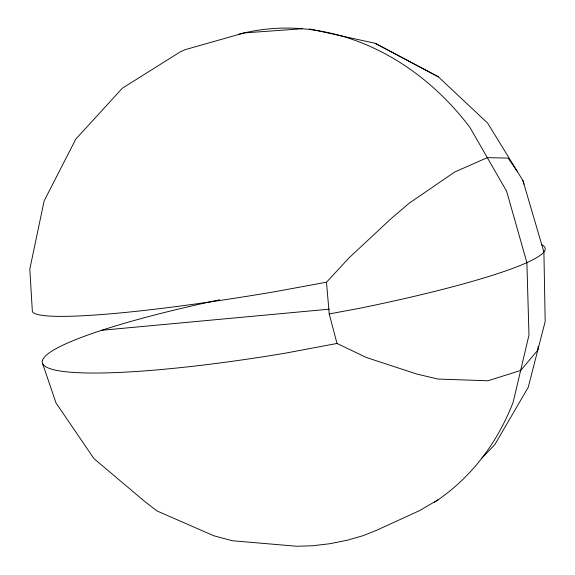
<?xml version="1.0" encoding="UTF-8"?>
<svg xmlns="http://www.w3.org/2000/svg" width="575" height="575" viewBox="0 0 575 575"><rect width="100%" height="100%" fill="white"/><g stroke="black" fill="none" stroke-linecap="round" stroke-linejoin="round"><path stroke-width="0.86" d="M538.143 346.581L537.805 350.118L520.634 370.48L487.923 380.772L437.978 379.054L416.94 374.081L366.246 357.463L337 343.462L284.927 353.244A255.451 32.595 -9.9 0 1 44.455 365.837A255.451 32.595 -9.9 0 1 219.578 299.805M302.421 28.75L244.123 32.926L184.906 49.745L180.004 52.03L122.403 88.183L75.857 139.035L44.138 200.905L29.821 269.057L32.365 311.542A256.543 22.741 -9.9 0 0 274.131 291.841L326.499 282.217L349.348 257.571L391.237 218.507L409.213 203.198L454.645 172.04L487.312 157.651L508.063 158.096L517.608 171.896M481.778 458.246L494.902 444.489L528.224 387.306L545.179 321.482L543.9 251.951L522.905 180.528L487.65 123.129L438.294 76.777L375.123 43.283L309.458 28.908M438.2 499.725L419.362 510.729L376.726 530.215L363.307 535.605L347.322 540.22L330 543.698L312.692 545.761L296.743 546.25L232.386 540.752L213.9 535.799L156.874 510.902L144.656 501.407L93.991 458.663L56.027 402.982L42.521 363.321M337 343.462L329.223 313.936L359.706 308.265A259.541 28.089 -9.9 0 0 541.722 244.77M101.825 330.258L329.367 309.156M438.294 76.777L375.123 43.283M522.905 180.528L524.055 184.216M326.499 282.217L329.223 313.936M238.877 34.241A256.134 215.381 70.7 0 1 469.912 127.398L506.611 191.209L526.887 262.61L528.971 335.053L513.202 402.083A256.134 215.381 70.7 0 1 434.441 502.248"/></g></svg>
